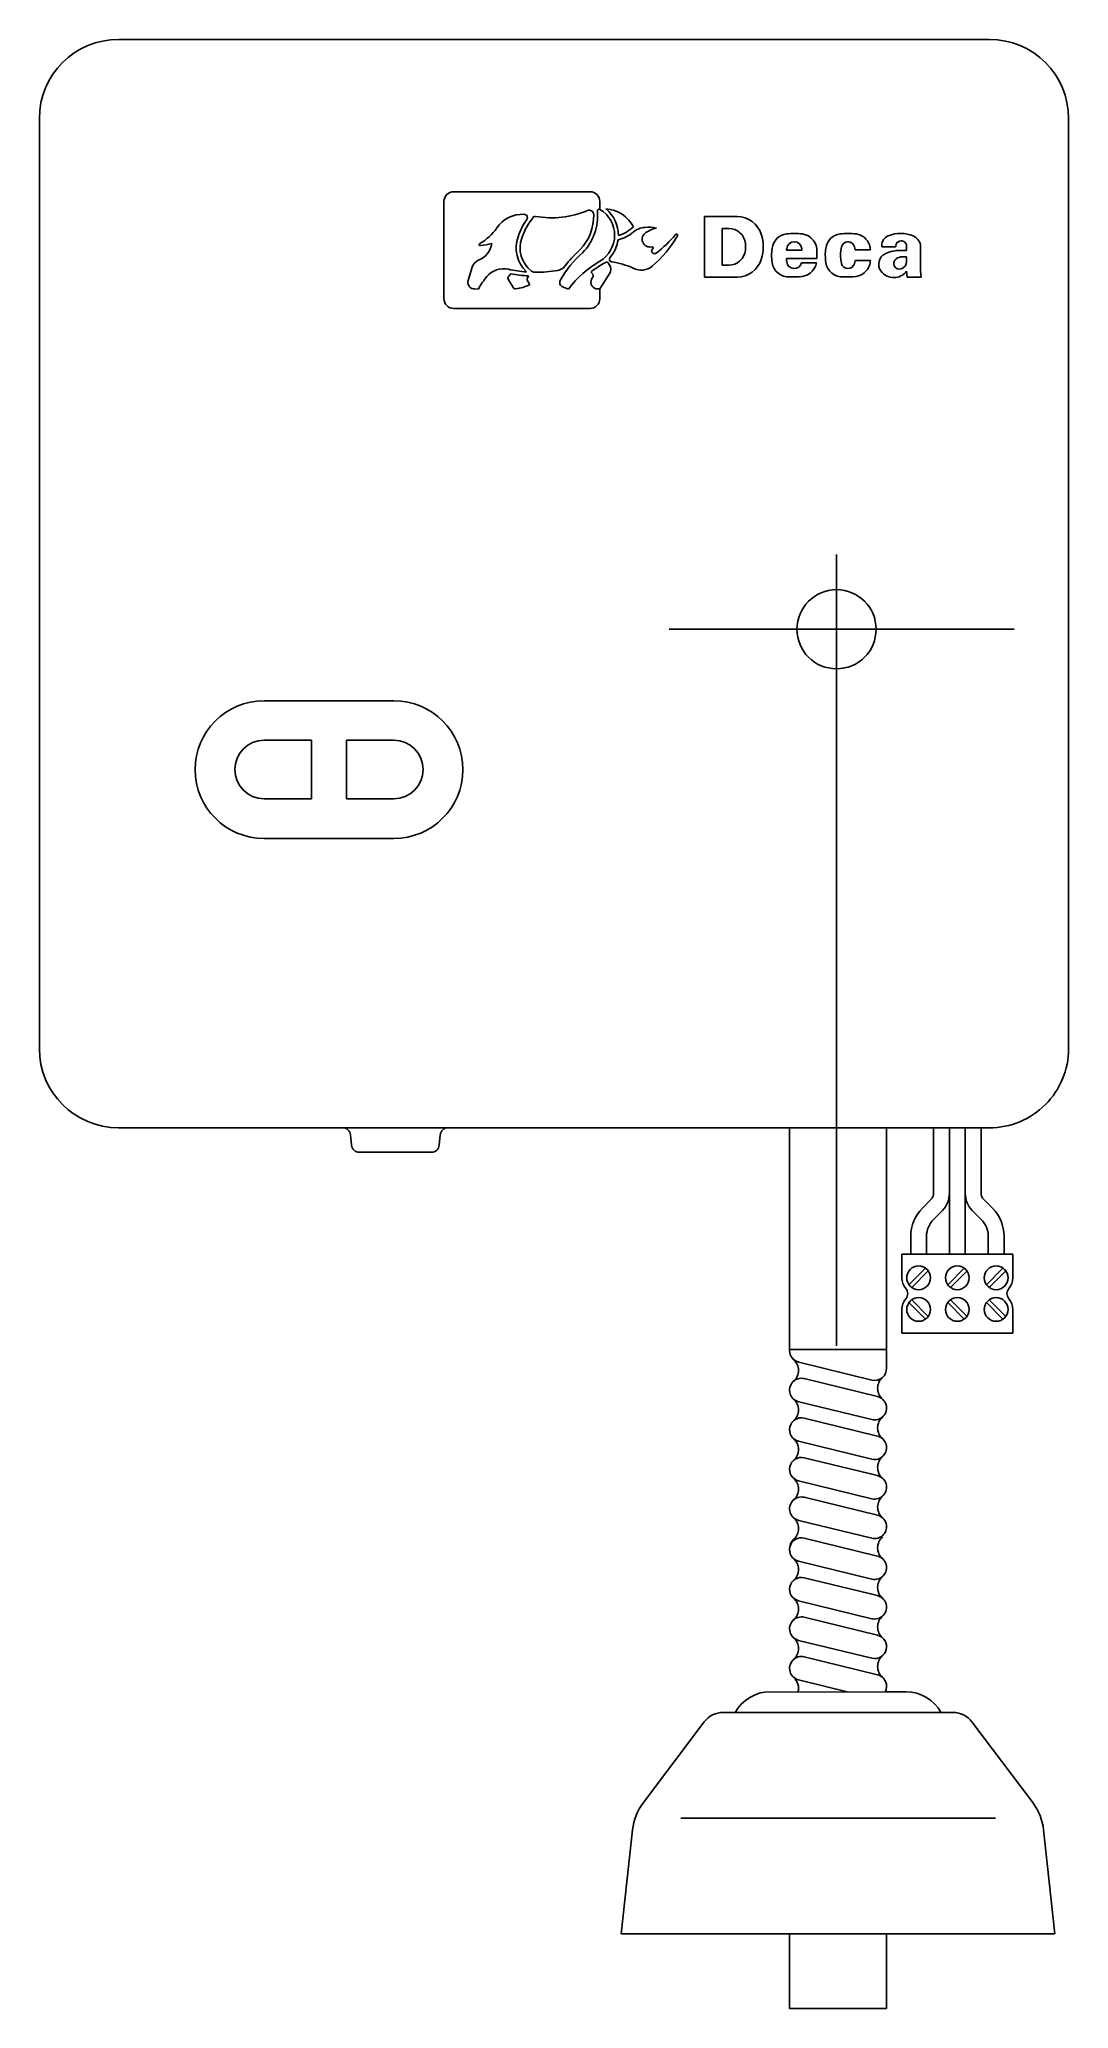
# Model space of a CAD drawing. Extents: x 48.212 to 48.342, y -9.457 to -9.208.
import ezdxf

# ---------------------------------------------------------------- set-up
doc = ezdxf.new("R2010")
doc.units = 0
doc.header["$LTSCALE"] = 0.2
doc.header["$MEASUREMENT"] = 0
doc.linetypes.add('AXES', pattern=[0.54, 0.3, -0.08, 0.08, -0.08])
doc.linetypes.add('CONTINU', pattern=[0])
doc.layers.get('0').update_dxf_attribs({"linetype": 'CONTINUOUS'})
doc.layers.add('DECA_EIXOS', color=5, linetype='AXES')

msp = doc.modelspace()

# ---------------------------------------------------------------- linework, layer by layer
at = {"linetype": 'CONTINU'}
for points in [[(48.2216, -9.20842, 0.414208), (48.2116, -9.21842)], [(48.3416, -9.21842, 0.414213), (48.3316, -9.20842)], [(48.26393, -9.22767, 0.414033), (48.2627, -9.2289)], [(48.28239, -9.2289, 0.414208), (48.28116, -9.22767)], [(48.27282, -9.23052, 0.263199), (48.26938, -9.23225)], [(48.27317, -9.23117, 0.611979), (48.27282, -9.23052)], [(48.27428, -9.23078, 0.25471), (48.27403, -9.23086)], [(48.27428, -9.23078, 0.14969), (48.28083, -9.23004)], [(48.27987, -9.23503, 0.200073), (48.28162, -9.23054)], [(48.28021, -9.23538, 0.217453), (48.28208, -9.2301)], [(48.28162, -9.23054, 0.532493), (48.28083, -9.23004)], [(48.2824, -9.2299, 0.616608), (48.28208, -9.2301)], [(48.28238, -9.23646, 0.570398), (48.2824, -9.2299)], [(48.28473, -9.23321, 0.225717), (48.28317, -9.22984)], [(48.28663, -9.23209, 0.261549), (48.28317, -9.22984)], [(48.26722, -9.23421, 0.11918), (48.26938, -9.23225)], [(48.27317, -9.23117, 0.068496), (48.27206, -9.23336)], [(48.27403, -9.23086, 0.090483), (48.27253, -9.23352)], [(48.28469, -9.23373, 0.115369), (48.28661, -9.23278)], [(48.28473, -9.23321, 0.133297), (48.28663, -9.23209)], [(48.28808, -9.23217, 0.149958), (48.28661, -9.23278)], [(48.28821, -9.23282, 0.858675), (48.28897, -9.23463)], [(48.28953, -9.23227, 0.07778), (48.28808, -9.23217)], [(48.28953, -9.23227, 0.076573), (48.28821, -9.23282)], [(48.28901, -9.23708, 0.089474), (48.29219, -9.23323)], [(48.28949, -9.23542, 0.060978), (48.29196, -9.23307)], [(48.29219, -9.23323, 0.883276), (48.29196, -9.23307)], [(48.30078, -9.23421, 0.385179), (48.29867, -9.2323)], [(48.30278, -9.23304, 0.327536), (48.29975, -9.23081)], [(48.30278, -9.23622, 0.153532), (48.30278, -9.23304)], [(48.30597, -9.233, 0.33658), (48.30415, -9.23481)], [(48.30797, -9.233, 0.067959), (48.30597, -9.233)], [(48.30979, -9.23526, 0.395245), (48.30797, -9.233)], [(48.31275, -9.233, 0.3366), (48.31093, -9.23481)], [(48.31476, -9.233, 0.067961), (48.31275, -9.233)], [(48.31646, -9.23438, 0.277794), (48.31476, -9.233)], [(48.31883, -9.23324, 0.302811), (48.31801, -9.23446)], [(48.32199, -9.23326, 0.203768), (48.31883, -9.23324)], [(48.32291, -9.23465, 0.300451), (48.32199, -9.23326)], [(48.26712, -9.23628, 0.279883), (48.26873, -9.23421)], [(48.26722, -9.23421, 0.803491), (48.2673, -9.23447)], [(48.2673, -9.23447, 0.059204), (48.26873, -9.23421)], [(48.27206, -9.23336, 0.293438), (48.27311, -9.2378)], [(48.27253, -9.23352, 0.321748), (48.27374, -9.23769)], [(48.28021, -9.23538, 0.086557), (48.27739, -9.23889)], [(48.27987, -9.23503, 0.051462), (48.27798, -9.23708)], [(48.28369, -9.23598, 0.14504), (48.28469, -9.23373)], [(48.28908, -9.23488, 1.03911), (48.28949, -9.23542)], [(48.28908, -9.23488, 0.831452), (48.28897, -9.23463)], [(48.29866, -9.23696, 0.386744), (48.30078, -9.23504)], [(48.30078, -9.23504, 0.050124), (48.30078, -9.23421)], [(48.30415, -9.23481, 0.071684), (48.30415, -9.23662)], [(48.306, -9.23486, 0.010928), (48.30598, -9.23505)], [(48.3079, -9.23486, 0.91157), (48.306, -9.23486)], [(48.30791, -9.23505, 0.010933), (48.3079, -9.23486)], [(48.30979, -9.23611, 0.033572), (48.30979, -9.23526)], [(48.31093, -9.23481, 0.071685), (48.31094, -9.23662)], [(48.31291, -9.23464, 0.119325), (48.31291, -9.23673)], [(48.31456, -9.23464, 0.786845), (48.31291, -9.23464)], [(48.31463, -9.235, 0.020537), (48.31456, -9.23464)], [(48.31656, -9.235, 0.024686), (48.31646, -9.23438)], [(48.31842, -9.23551, 0.460976), (48.31789, -9.23768)], [(48.32008, -9.23511, 0.119309), (48.31842, -9.23551)], [(48.32114, -9.23456, 1.072213), (48.31978, -9.23465)], [(48.26712, -9.23628, 0.231545), (48.26628, -9.23719)], [(48.27084, -9.23746, 0.274684), (48.26812, -9.23839)], [(48.27084, -9.23746, 0.034526), (48.27311, -9.2378)], [(48.27114, -9.23803, 0.033393), (48.2734, -9.23831)], [(48.27374, -9.23769, 0.164685), (48.27416, -9.23784)], [(48.27416, -9.23784, 0.044445), (48.2771, -9.23762)], [(48.2771, -9.23762, 0.190659), (48.27798, -9.23708)], [(48.28238, -9.23646, 0.101677), (48.27845, -9.23997)], [(48.28138, -9.23771, 0.417362), (48.28135, -9.23791)], [(48.2831, -9.23662, 0.040612), (48.28138, -9.23771)], [(48.28153, -9.2384, 0.29309), (48.2815, -9.2381)], [(48.28346, -9.23667, 0.367734), (48.2831, -9.23662)], [(48.28359, -9.23807, 0.291501), (48.28359, -9.23686)], [(48.28369, -9.23598, 0.557613), (48.28386, -9.23653)], [(48.28661, -9.23731, 0.064386), (48.28386, -9.23653)], [(48.28661, -9.23731, 0.313558), (48.28901, -9.23708)], [(48.29975, -9.23845, 0.327538), (48.30278, -9.23622)], [(48.30415, -9.23662, 0.391114), (48.30639, -9.23842)], [(48.30598, -9.23611, 0.022841), (48.306, -9.23652)], [(48.306, -9.23652, 0.85461), (48.30788, -9.23664)], [(48.30797, -9.23837, 0.277745), (48.30967, -9.237)], [(48.30967, -9.237, 0.014178), (48.30974, -9.23664)], [(48.31094, -9.23662, 0.391124), (48.31318, -9.23842)], [(48.31291, -9.23673, 0.790171), (48.31456, -9.23674)], [(48.31456, -9.23674, 0.020537), (48.31463, -9.23638)], [(48.31476, -9.23837, 0.278445), (48.31646, -9.237)], [(48.31646, -9.237, 0.024686), (48.31656, -9.23638)], [(48.31789, -9.23768, 0.509811), (48.32114, -9.23771)], [(48.31982, -9.23615, 0.84846), (48.32044, -9.23743)], [(48.32059, -9.2359, 0.156861), (48.31982, -9.23615)], [(48.32044, -9.23743, 0.33169), (48.32114, -9.23648)], [(48.26572, -9.23902, 0.455949), (48.26658, -9.23996)], [(48.26812, -9.23839, 0.056528), (48.26705, -9.23997)], [(48.27089, -9.23833, 0.322747), (48.27085, -9.23882)], [(48.27147, -9.23982, 0.290703), (48.27174, -9.23995)], [(48.27174, -9.23995, 0.095986), (48.27353, -9.2394)], [(48.27323, -9.23867, 0.254496), (48.27324, -9.23894)], [(48.27739, -9.23889, 0.460201), (48.27769, -9.23969)], [(48.28136, -9.23874, 0.560347), (48.28211, -9.23996)], [(48.30639, -9.23842, 0.05343), (48.30797, -9.23837)], [(48.31318, -9.23842, 0.053434), (48.31476, -9.23837)], [(48.2627, -9.24119, 0.414385), (48.26393, -9.24242)], [(48.28116, -9.24242, 0.416087), (48.28239, -9.24119)], [(48.31229, -9.27796, 1), (48.31229, -9.28796)], [(48.31229, -9.28796, 1), (48.31229, -9.27796)], [(48.23998, -9.292, 1), (48.23998, -9.3094)], [(48.25638, -9.3094, 1), (48.25638, -9.292)], [(48.23998, -9.297, 1), (48.23998, -9.3044)], [(48.25638, -9.3044, 1), (48.25638, -9.297)], [(48.2116, -9.33597, 0.414213), (48.2216, -9.34597)], [(48.3316, -9.34597, 0.414214), (48.3416, -9.33597)], [(48.2509, -9.34687, 0.386921), (48.2499, -9.34597)], [(48.26322, -9.34597, 0.386921), (48.26223, -9.34687)], [(48.25102, -9.34816, 0.386926), (48.25202, -9.34907)], [(48.26111, -9.34907, 0.386927), (48.26211, -9.34816)], [(48.32425, -9.355, 0.200881), (48.32455, -9.35429)], [(48.32567, -9.35641, 0.198912), (48.32655, -9.35429)], [(48.32855, -9.35429, 0.198911), (48.32943, -9.35641)], [(48.33055, -9.35429, 0.200881), (48.33085, -9.355)], [(48.32313, -9.35612, 0.199777), (48.32166, -9.35967)], [(48.32454, -9.35755, 0.198916), (48.32366, -9.35967)], [(48.33145, -9.35967, 0.198916), (48.33057, -9.35755)], [(48.33345, -9.35967, 0.199193), (48.33198, -9.35613)], [(48.32055, -9.36493, 0.177457), (48.32105, -9.36629)], [(48.32266, -9.36343, 1), (48.32266, -9.36643)], [(48.32266, -9.36643, 1), (48.32266, -9.36343)], [(48.32755, -9.36343, 1), (48.32755, -9.36643)], [(48.32755, -9.36643, 1), (48.32755, -9.36343)], [(48.33245, -9.36343, 1), (48.33245, -9.36643)], [(48.33245, -9.36643, 1), (48.33245, -9.36343)], [(48.33405, -9.36629, 0.177457), (48.33455, -9.36493)], [(48.32105, -9.36757, 0.177395), (48.32055, -9.36893)], [(48.32105, -9.36757, 0.364858), (48.32105, -9.36629)], [(48.32266, -9.36743, 1), (48.32266, -9.37043)], [(48.32266, -9.37043, 1), (48.32266, -9.36743)], [(48.32755, -9.36743, 1), (48.32755, -9.37043)], [(48.32755, -9.37043, 1), (48.32755, -9.36743)], [(48.33245, -9.36743, 1), (48.33245, -9.37043)], [(48.33245, -9.37043, 1), (48.33245, -9.36743)], [(48.33405, -9.36629, 0.364859), (48.33406, -9.36757)], [(48.33455, -9.36893, 0.177395), (48.33406, -9.36757)], [(48.30636, -9.37413, 0.34936), (48.30752, -9.37559)], [(48.30687, -9.37801, 0.450306), (48.30686, -9.37525)], [(48.31675, -9.37785, 0.495664), (48.31861, -9.37635)], [(48.3181, -9.37752, 0.450005), (48.3181, -9.38027)], [(48.30822, -9.37767, 1.006171), (48.30752, -9.38059)], [(48.31675, -9.38285, 1.001674), (48.31747, -9.37994)], [(48.30687, -9.38301, 0.450534), (48.30686, -9.38025)], [(48.3181, -9.38252, 0.450003), (48.3181, -9.38527)], [(48.30822, -9.38267, 0.999976), (48.3075, -9.38559)], [(48.31675, -9.38785, 1.006202), (48.31745, -9.38493)], [(48.30687, -9.38801, 0.450534), (48.30686, -9.38525)], [(48.3181, -9.38752, 0.450002), (48.3181, -9.39027)], [(48.30822, -9.38767, 0.99997), (48.3075, -9.39059)], [(48.31675, -9.39285, 1.006203), (48.31745, -9.38993)], [(48.30687, -9.39301, 0.450535), (48.30686, -9.39025)], [(48.31811, -9.39252, 0.450495), (48.3181, -9.39527)], [(48.30822, -9.39267, 1.006159), (48.30752, -9.39559)], [(48.31675, -9.39785, 1.00622), (48.31745, -9.39493)], [(48.30687, -9.39801, 0.450535), (48.30686, -9.39525)], [(48.30822, -9.39783, 0.99997), (48.3075, -9.40075)], [(48.30687, -9.39801, 0.228619), (48.30636, -9.39921)], [(48.3181, -9.39768, 0.449975), (48.3181, -9.40043)], [(48.30687, -9.40317, 0.450306), (48.30686, -9.40041)], [(48.31675, -9.40301, 1.006472), (48.31745, -9.40009)], [(48.30822, -9.40283, 0.999961), (48.3075, -9.40575)], [(48.3181, -9.40268, 0.449971), (48.3181, -9.40543)], [(48.30687, -9.40817, 0.450822), (48.30686, -9.40541)], [(48.31675, -9.40801, 1.005881), (48.31745, -9.4051)], [(48.30822, -9.40783, 1.000054), (48.3075, -9.41075)], [(48.3181, -9.40768, 0.45), (48.3181, -9.41043)], [(48.30687, -9.41317, 0.450308), (48.30686, -9.41041)], [(48.31675, -9.41301, 0.999952), (48.31747, -9.4101)], [(48.30822, -9.41283, 1.00005), (48.3075, -9.41575)], [(48.3181, -9.41268, 0.449998), (48.3181, -9.41543)], [(48.30387, -9.41726, 0.274111), (48.29948, -9.41986)], [(48.30742, -9.41729, 0.288068), (48.30686, -9.41541)], [(48.31842, -9.41729, 0.496246), (48.31747, -9.4151)], [(48.32548, -9.41986, 0.274107), (48.3211, -9.41726)], [(48.29798, -9.41986, 0.235457), (48.29558, -9.42106)], [(48.32938, -9.42106, 0.23547), (48.32699, -9.41986)], [(48.28789, -9.43126, 0.134973), (48.28653, -9.43471)], [(48.33844, -9.43471, 0.134974), (48.33708, -9.43126)]]:
    msp.add_lwpolyline(points, format="xyb", dxfattribs=at)
for points in [[(48.2216, -9.20842), (48.3316, -9.20842)], [(48.2116, -9.33597), (48.2116, -9.21842)], [(48.3416, -9.33597), (48.3416, -9.21842)], [(48.26393, -9.22767), (48.28116, -9.22767)], [(48.2627, -9.24119), (48.2627, -9.2289)], [(48.2824, -9.2299), (48.28239, -9.2289)], [(48.2956, -9.23845), (48.2956, -9.23081)], [(48.2956, -9.23081), (48.29975, -9.23081)], [(48.29783, -9.23696), (48.29783, -9.2323)], [(48.29783, -9.2323), (48.29867, -9.2323)], [(48.30598, -9.23505), (48.30791, -9.23505)], [(48.31463, -9.235), (48.31656, -9.235)], [(48.31801, -9.23446), (48.31801, -9.23465)], [(48.31801, -9.23465), (48.31978, -9.23465)], [(48.32008, -9.23511), (48.32114, -9.23511)], [(48.32114, -9.23511), (48.32114, -9.23456)], [(48.32291, -9.23771), (48.32291, -9.23465)], [(48.26572, -9.23902), (48.26628, -9.23719)], [(48.27089, -9.23833), (48.27114, -9.23803)], [(48.28135, -9.23791), (48.2815, -9.2381)], [(48.28239, -9.23996), (48.28359, -9.23807)], [(48.28346, -9.23667), (48.28359, -9.23686)], [(48.29783, -9.23696), (48.29866, -9.23696)], [(48.30598, -9.23611), (48.30979, -9.23611)], [(48.30788, -9.23664), (48.30974, -9.23664)], [(48.31463, -9.23638), (48.31656, -9.23638)], [(48.32059, -9.2359), (48.32114, -9.2359)], [(48.32114, -9.23648), (48.32114, -9.2359)], [(48.32114, -9.23771), (48.3212, -9.23845)], [(48.32291, -9.23771), (48.32296, -9.23845)], [(48.26658, -9.23996), (48.26705, -9.23997)], [(48.27085, -9.23882), (48.27147, -9.23982)], [(48.27323, -9.23867), (48.2734, -9.23831)], [(48.27324, -9.23894), (48.27353, -9.2394)], [(48.27769, -9.23969), (48.27845, -9.23997)], [(48.28136, -9.23874), (48.28153, -9.2384)], [(48.28211, -9.23996), (48.28239, -9.23996)], [(48.28239, -9.24119), (48.28239, -9.23996)], [(48.2956, -9.23845), (48.29975, -9.23845)], [(48.3212, -9.23845), (48.32296, -9.23845)], [(48.26393, -9.24242), (48.28116, -9.24242)], [(48.23998, -9.292), (48.25638, -9.292)], [(48.23998, -9.297), (48.24598, -9.297)], [(48.24598, -9.3044), (48.24598, -9.297)], [(48.25038, -9.3044), (48.25038, -9.297)], [(48.25038, -9.297), (48.25638, -9.297)], [(48.23998, -9.3044), (48.24598, -9.3044)], [(48.25038, -9.3044), (48.25638, -9.3044)], [(48.23998, -9.3094), (48.25638, -9.3094)], [(48.2216, -9.34597), (48.26322, -9.34597)], [(48.25102, -9.34816), (48.2509, -9.34687)], [(48.26211, -9.34816), (48.26223, -9.34687)], [(48.26322, -9.34597), (48.3316, -9.34597)], [(48.30636, -9.37413), (48.30636, -9.34597)], [(48.31861, -9.37635), (48.31861, -9.34597)], [(48.32455, -9.35429), (48.32455, -9.34597)], [(48.32655, -9.36193), (48.32655, -9.34597)], [(48.32855, -9.36193), (48.32855, -9.34597)], [(48.33055, -9.35429), (48.33055, -9.34597)], [(48.25202, -9.34907), (48.25231, -9.34907)], [(48.25231, -9.34907), (48.26081, -9.34907)], [(48.26111, -9.34907), (48.26081, -9.34907)], [(48.32425, -9.355), (48.32313, -9.35612)], [(48.33198, -9.35613), (48.33085, -9.355)], [(48.32454, -9.35755), (48.32567, -9.35641)], [(48.33057, -9.35755), (48.32943, -9.35641)], [(48.32166, -9.36193), (48.32166, -9.35967)], [(48.32366, -9.36193), (48.32366, -9.35967)], [(48.33145, -9.36193), (48.33145, -9.35967)], [(48.33345, -9.36193), (48.33345, -9.35967)], [(48.32055, -9.36193), (48.33455, -9.36193)], [(48.32055, -9.36193), (48.32055, -9.36493)], [(48.33455, -9.36193), (48.33455, -9.36493)], [(48.32143, -9.3658), (48.32353, -9.36371)], [(48.32179, -9.36615), (48.32388, -9.36406)], [(48.32633, -9.3658), (48.32842, -9.36371)], [(48.32668, -9.36615), (48.32877, -9.36406)], [(48.33122, -9.3658), (48.33331, -9.36371)], [(48.33158, -9.36615), (48.33367, -9.36406)], [(48.32055, -9.36893), (48.32055, -9.37193)], [(48.32143, -9.36806), (48.32353, -9.37015)], [(48.32179, -9.36771), (48.32388, -9.3698)], [(48.32633, -9.36806), (48.32842, -9.37015)], [(48.32668, -9.36771), (48.32877, -9.3698)], [(48.33122, -9.36806), (48.33331, -9.37015)], [(48.33158, -9.36771), (48.33367, -9.3698)], [(48.33455, -9.36893), (48.33455, -9.37193)], [(48.32055, -9.37193), (48.33455, -9.37193)], [(48.30636, -9.37397), (48.31861, -9.37397)], [(48.30752, -9.37559), (48.31675, -9.37785)], [(48.30822, -9.37767), (48.31747, -9.37994)], [(48.30752, -9.38059), (48.31675, -9.38285)], [(48.30822, -9.38267), (48.31745, -9.38493)], [(48.3075, -9.38559), (48.31675, -9.38785)], [(48.30822, -9.38767), (48.31745, -9.38993)], [(48.3075, -9.39059), (48.31675, -9.39285)], [(48.30822, -9.39267), (48.31745, -9.39493)], [(48.30752, -9.39559), (48.31675, -9.39785)], [(48.30822, -9.39783), (48.31745, -9.40009)], [(48.3075, -9.40075), (48.31675, -9.40301)], [(48.30822, -9.40283), (48.31745, -9.4051)], [(48.3075, -9.40575), (48.31675, -9.40801)], [(48.30822, -9.40783), (48.31747, -9.4101)], [(48.3075, -9.41075), (48.31675, -9.41301)], [(48.30822, -9.41283), (48.31747, -9.4151)], [(48.30742, -9.41729), (48.30387, -9.41726)], [(48.30742, -9.41729), (48.31861, -9.41726)], [(48.3075, -9.41575), (48.3138, -9.41729)], [(48.31861, -9.41726), (48.3211, -9.41726)], [(48.31861, -9.41986), (48.29798, -9.41986)], [(48.31861, -9.41986), (48.32699, -9.41986)], [(48.29558, -9.42106), (48.28789, -9.43126)], [(48.32938, -9.42106), (48.33708, -9.43126)], [(48.28653, -9.43471), (48.28508, -9.44786)], [(48.33235, -9.43324), (48.29261, -9.43324)], [(48.33844, -9.43471), (48.33988, -9.44786)], [(48.31861, -9.44786), (48.28508, -9.44786)], [(48.30636, -9.45729), (48.30636, -9.44786)], [(48.31861, -9.45729), (48.31861, -9.44786)], [(48.31861, -9.44786), (48.33988, -9.44786)], [(48.30636, -9.45729), (48.31861, -9.45729)]]:
    msp.add_lwpolyline(points, dxfattribs=at)
at = {"layer": 'DECA_EIXOS'}
for points in [[(48.31229, -9.37351), (48.31229, -9.26906)], [(48.33472, -9.28296), (48.29114, -9.28296)]]:
    msp.add_lwpolyline(points, dxfattribs=at)

doc.saveas('drawing.dxf')
